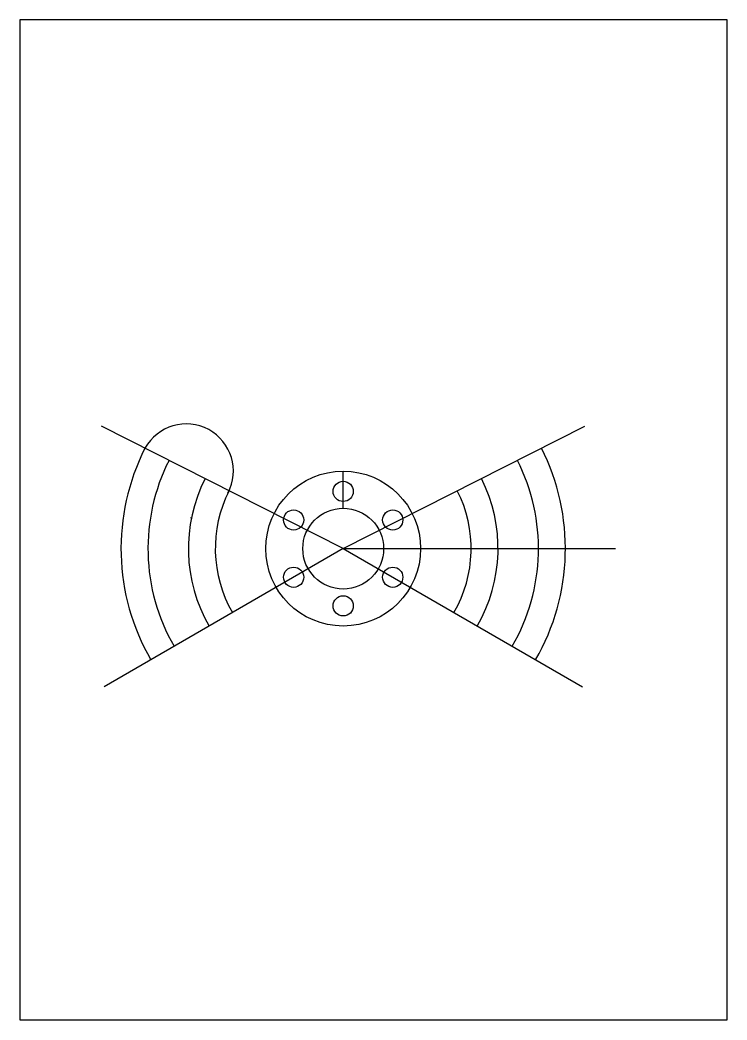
# Model space of a CAD drawing. Header units: millimetres. Extents: x 0 to 210, y 0 to 297.
import ezdxf

# ---------------------------------------------------------------- set-up
doc = ezdxf.new("R2010")
doc.units = ezdxf.units.MM

# ---------------------------------------------------------------- blocks, each defined once
blk = doc.blocks.new('*U2')
blk.add_circle((0, 0), 3)
blk = doc.blocks.new('*U3')
at = {"color": 0, "linetype": 'ByBlock', "lineweight": -2, "transparency": 16777216}
blk.add_blockref('*U2', (96, 157), dxfattribs=at)
for p, rotation in [((81.28, 148.5), 59.99999999999999), ((110.72, 148.5), 299.9999999999999), ((81.28, 131.5), 120), ((110.72, 131.5), 239.9999999999999), ((96, 123), 180)]:
    blk.add_blockref('*U2', p, dxfattribs=dict(at, rotation=rotation))

msp = doc.modelspace()

# ---------------------------------------------------------------- linework, layer by layer
for p, q in [((96, 140), (24.21, 176.36)), ((96, 140), (167.79, 176.36)), ((96, 152), (96, 163)), ((96, 140), (24.97, 98.99)), ((96, 140), (176.84, 140)), ((96, 140), (167.03, 98.99))]:
    msp.add_line(p, q)
msp.add_lwpolyline([(0, 0), (210, 0), (210, 297), (0, 297)], close=True)
for radius in [23, 12]:
    msp.add_circle((96, 140), radius)
for centre, radius, start, end in [((49.38, 163.04), 14.01, 332.176, 151.0524), ((96, 140), 66, 153.1383, 210), ((96, 140), 66, 330, 26.8617), ((96, 140), 58, 153.1383, 210), ((96, 140), 58, 330, 26.8617), ((96, 140), 46, 153.1383, 210), ((96, 140), 46, 330, 26.8617), ((96, 140), 38, 153.1383, 210), ((96, 140), 38, 330, 26.8617), ((49.38, 163.04), 14.01, 275.2679, 276.2773)]:
    msp.add_arc(centre, radius, start, end)

# ---------------------------------------------------------------- block references
msp.add_blockref('*U3', (0, 0))

doc.saveas('drawing.dxf')
